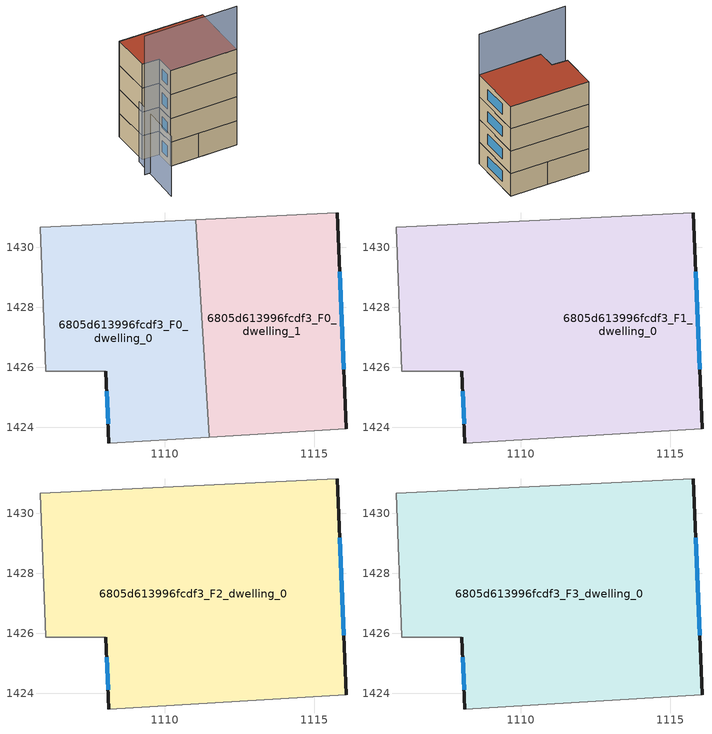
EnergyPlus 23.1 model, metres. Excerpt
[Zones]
6805d613996fcdf3_F0_dwelling_0
 floor ground (EU_floor_Construction): 1111.04,1430.92 1111.49,1423.67 1108.15,1423.46 1108.05,1425.86 1106.05,1425.86 1105.85,1430.66 z0
 wall outside (EU_wall_Construction): 1108.05,1425.86 1108.15,1423.46 z0:3
 wall adiabatic (EU_wall_Construction): 1111.04,1430.92 1105.85,1430.66 1106.05,1425.86 1108.05,1425.86 / 1108.15,1423.46 1111.49,1423.67 z0:3
 wall to 6805d613996fcdf3_F0_dwelling_1 (EU_wall_Construction): 1111.49,1423.67 1111.04,1430.92 z0:3
 window (EU_Window_Construction): 1108.07,1425.2 1108.12,1424.12 z0.83:2.17
6805d613996fcdf3_F0_dwelling_1
 floor ground (EU_floor_Construction): 1115.75,1431.16 1116.05,1423.95 1111.49,1423.67 1111.04,1430.92 z0
 wall outside (EU_wall_Construction): 1116.05,1423.95 1115.75,1431.16 z0:3
 wall adiabatic (EU_wall_Construction): 1115.75,1431.16 1111.04,1430.92 / 1111.49,1423.67 1116.05,1423.95 z0:3
 window (EU_Window_Construction): 1115.97,1425.94 1115.84,1429.18 z0.83:2.17
6805d613996fcdf3_F1_dwelling_0
 floor to 6805d613996fcdf3_F0_dwelling_0 (EU_floor_Construction): 1111.04,1430.92 1111.49,1423.67 1108.15,1423.46 1108.05,1425.86 1106.04,1425.86 1105.85,1430.66 z3
 floor to 6805d613996fcdf3_F0_dwelling_1 (EU_floor_Construction): 1115.75,1431.16 1116.05,1423.95 1111.49,1423.67 1111.04,1430.92 z3
 wall outside (EU_wall_Construction): 1116.05,1423.95 1115.75,1431.16 / 1108.05,1425.86 1108.15,1423.46 z3:6
 wall adiabatic (EU_wall_Construction): 1115.75,1431.16 1105.85,1430.66 1106.05,1425.86 1108.05,1425.86 / 1108.15,1423.46 1116.05,1423.95 z3:6
 window (EU_Window_Construction): 1115.97,1425.94 1115.84,1429.18 / 1108.07,1425.2 1108.12,1424.12 z3.83:5.17
6805d613996fcdf3_F2_dwelling_0
 floor to 6805d613996fcdf3_F1_dwelling_0 (EU_floor_Construction): 1115.75,1431.16 1116.05,1423.95 1108.15,1423.46 1108.05,1425.86 1106.04,1425.86 1105.85,1430.66 z6
 wall outside (EU_wall_Construction): 1116.05,1423.95 1115.75,1431.16 / 1108.05,1425.86 1108.15,1423.46 z6:9
 wall adiabatic (EU_wall_Construction): 1115.75,1431.16 1105.85,1430.66 1106.05,1425.86 1108.05,1425.86 / 1108.15,1423.46 1116.05,1423.95 z6:9
 window (EU_Window_Construction): 1115.97,1425.94 1115.84,1429.18 / 1108.07,1425.2 1108.12,1424.12 z6.83:8.17
6805d613996fcdf3_F3_dwelling_0
 floor to 6805d613996fcdf3_F2_dwelling_0 (EU_floor_Construction): 1115.75,1431.16 1116.05,1423.95 1108.15,1423.46 1108.05,1425.86 1106.04,1425.86 1105.85,1430.66 z9
 wall outside (EU_wall_Construction): 1116.05,1423.95 1115.75,1431.16 / 1108.05,1425.86 1108.15,1423.46 z9:12
 wall adiabatic (EU_wall_Construction): 1115.75,1431.16 1105.85,1430.66 1106.05,1425.86 1108.05,1425.86 / 1108.15,1423.46 1116.05,1423.95 z9:12
 window (EU_Window_Construction): 1115.97,1425.94 1115.84,1429.18 / 1108.07,1425.2 1108.12,1424.12 z9.83:11.17
 roof outside (EU_roof_Construction): 1116.05,1423.95 1115.75,1431.16 1105.85,1430.66 1106.05,1425.86 1108.05,1425.86 1108.15,1423.46 z12
shading: 1105.03,1423.26 1116.05,1423.95 z0:17.4; 1105.64,1425.72 1105.78,1418.55 z0:7.5
[Building]
EU S2 Campaign: North Axis=0; Terrain=City; Solar Distribution=FullExterior
[Site:Location]
Lyon-Bron: Latitude=45.75; Longitude=5; Time Zone=1; Elevation=198
[SizingPeriod:WeatherFileDays]
AnnualSizingPeriod: Begin Month=1; Begin Day of Month=1; End Month=12; End Day of Month=31; Day of Week for Start Day=Monday; Use Weather File Daylight Saving Period=No; Use Weather File Rain and Snow Indicators=No
[MATERIAL]
EU_InternalMass_Material: Roughness=MediumRough; Thickness=0.1; Conductivity=1; Density=1800; Specific Heat=900; Thermal Absorptance=0.9; Solar Absorptance=0.7; Visible Absorptance=0.7
[MATERIAL:NOMASS] Roughness=MediumRough; Thermal Absorptance=0.9; Solar Absorptance=0.7; Visible Absorptance=0.7
Name | Thermal Resistance
EU_wall_NoMass | 0.87146
EU_roof_NoMass | 0.842276
EU_floor_NoMass | 0.496999
[WINDOWMATERIAL:SIMPLEGLAZINGSYSTEM]
EU_Window_SimpleGlazing: UFactor=2.2525; Solar Heat Gain Coefficient=0.76; Visible Transmittance=0.76
[CONSTRUCTION]
EU_wall_Construction: EU_wall_NoMass
EU_roof_Construction: EU_roof_NoMass
EU_floor_Construction: EU_floor_NoMass
EU_Window_Construction: EU_Window_SimpleGlazing
EU_InternalMass_Construction: EU_InternalMass_Material
[ZONE] Type=1; Multiplier=1; Ceiling Height=autocalculate; Floor Area=autocalculate; Part of Total Floor Area=Yes
Name | Volume
6805d613996fcdf3_F0_dwelling_0 | 100.83
6805d613996fcdf3_F1_dwelling_0 | 201.67
6805d613996fcdf3_F2_dwelling_0; 6805d613996fcdf3_F3_dwelling_0 | 201.672
6805d613996fcdf3_F0_dwelling_1 | 100.847
[INTERNALMASS] Construction=EU_InternalMass_Construction
Name | Zone or ZoneList | Surface Area
6805d613996fcdf3_F0_dwelling_0_EU_InternalMass | 6805d613996fcdf3_F0_dwelling_0 | 33.6103
6805d613996fcdf3_F0_dwelling_1_EU_InternalMass | 6805d613996fcdf3_F0_dwelling_1 | 33.6152
6805d613996fcdf3_F1_dwelling_0_EU_InternalMass | 6805d613996fcdf3_F1_dwelling_0 | 67.2239
6805d613996fcdf3_F2_dwelling_0_EU_InternalMass | 6805d613996fcdf3_F2_dwelling_0 | 67.2239
6805d613996fcdf3_F3_dwelling_0_EU_InternalMass | 6805d613996fcdf3_F3_dwelling_0 | 67.2239
[OTHEREQUIPMENT] Fuel Type=Electricity; Design Level Calculation Method=Watts/Area; Power per Zone Floor Area=1; Fraction Latent=0; Fraction Radiant=0; Fraction Lost=0; Carbon Dioxide Generation Rate=0; EndUse Subcategory=EU_Step8_InternalGains
Name | Zone or ZoneList or Space or SpaceList | Schedule
EU_Step8_InternalGain_6805d613996fcdf3_F0_dwelling_0_f000 | 6805d613996fcdf3_F0_dwelling_0 | EU_Step8_GainSchedule_6805d613996fcdf3_F0_dwelling_0_f000
EU_Step8_InternalGain_6805d613996fcdf3_F0_dwelling_1_f000 | 6805d613996fcdf3_F0_dwelling_1 | EU_Step8_GainSchedule_6805d613996fcdf3_F0_dwelling_1_f000
EU_Step8_InternalGain_6805d613996fcdf3_F1_dwelling_0_f000 | 6805d613996fcdf3_F1_dwelling_0 | EU_Step8_GainSchedule_6805d613996fcdf3_F1_dwelling_0_f000
EU_Step8_InternalGain_6805d613996fcdf3_F2_dwelling_0_f000 | 6805d613996fcdf3_F2_dwelling_0 | EU_Step8_GainSchedule_6805d613996fcdf3_F2_dwelling_0_f000
EU_Step8_InternalGain_6805d613996fcdf3_F3_dwelling_0_f000 | 6805d613996fcdf3_F3_dwelling_0 | EU_Step8_GainSchedule_6805d613996fcdf3_F3_dwelling_0_f000
[ZONEVENTILATION:DESIGNFLOWRATE] Schedule=EU_AlwaysOn; Design Flow Rate Calculation Method=AirChanges/Hour; Air Changes per Hour=0.425; Ventilation Type=Natural; Fan Pressure Rise=0; Fan Total Efficiency=1; Constant Term Coefficient=1; Temperature Term Coefficient=0; Velocity Term Coefficient=0; Velocity Squared Term Coefficient=0; Minimum Indoor Temperature=-100; Maximum Indoor Temperature=100; Delta Temperature=-100; Minimum Outdoor Temperature=-100; Maximum Outdoor Temperature=100; Maximum Wind Speed=40
Name | Zone or ZoneList or Space or SpaceList
EU_ConstantAir_6805d613996fcdf3_F0_dwelling_0 | 6805d613996fcdf3_F0_dwelling_0
EU_ConstantAir_6805d613996fcdf3_F0_dwelling_1 | 6805d613996fcdf3_F0_dwelling_1
EU_ConstantAir_6805d613996fcdf3_F1_dwelling_0 | 6805d613996fcdf3_F1_dwelling_0
EU_ConstantAir_6805d613996fcdf3_F2_dwelling_0 | 6805d613996fcdf3_F2_dwelling_0
EU_ConstantAir_6805d613996fcdf3_F3_dwelling_0 | 6805d613996fcdf3_F3_dwelling_0
[HVACTEMPLATE:THERMOSTAT] Constant Heating Setpoint=20; Constant Cooling Setpoint=50
EU_HeatOnly_6805d613996fcdf3_F0_dwelling_0; EU_HeatOnly_6805d613996fcdf3_F0_dwelling_1; EU_HeatOnly_6805d613996fcdf3_F1_dwelling_0; EU_HeatOnly_6805d613996fcdf3_F2_dwelling_0; EU_HeatOnly_6805d613996fcdf3_F3_dwelling_0
[HVACTEMPLATE:ZONE:IDEALLOADSAIRSYSTEM] System Availability Schedule=EU_AlwaysOn; Maximum Heating Supply Air Temperature=50; Minimum Cooling Supply Air Temperature=13; Maximum Heating Supply Air Humidity Ratio=0.0156; Minimum Cooling Supply Air Humidity Ratio=0.0077; Heating Limit=NoLimit; Cooling Limit=NoLimit; Heating Availability Schedule=EU_AlwaysOn; Cooling Availability Schedule=EU_CoolingOff; Dehumidification Control Type=ConstantSensibleHeatRatio; Cooling Sensible Heat Ratio=0.7; Dehumidification Setpoint=60; Humidification Control Type=None; Humidification Setpoint=30; Outdoor Air Method=None; Outdoor Air Flow Rate per Person=0.00944; Outdoor Air Flow Rate per Zone Floor Area=0; Outdoor Air Flow Rate per Zone=0; Demand Controlled Ventilation Type=None; Outdoor Air Economizer Type=NoEconomizer; Heat Recovery Type=None; Sensible Heat Recovery Effectiveness=0.7; Latent Heat Recovery Effectiveness=0.65
Name | Template Thermostat
6805d613996fcdf3_F0_dwelling_0 | EU_HeatOnly_6805d613996fcdf3_F0_dwelling_0
6805d613996fcdf3_F0_dwelling_1 | EU_HeatOnly_6805d613996fcdf3_F0_dwelling_1
6805d613996fcdf3_F1_dwelling_0 | EU_HeatOnly_6805d613996fcdf3_F1_dwelling_0
6805d613996fcdf3_F2_dwelling_0 | EU_HeatOnly_6805d613996fcdf3_F2_dwelling_0
6805d613996fcdf3_F3_dwelling_0 | EU_HeatOnly_6805d613996fcdf3_F3_dwelling_0
[SIZING:ZONE] Zone Cooling Design Supply Air Temperature Input Method=SupplyAirTemperature; Zone Cooling Design Supply Air Temperature=13; Zone Heating Design Supply Air Temperature Input Method=SupplyAirTemperature; Zone Heating Design Supply Air Temperature=50; Zone Cooling Design Supply Air Humidity Ratio=0.008; Zone Heating Design Supply Air Humidity Ratio=0.008; Cooling Design Air Flow Method=DesignDay; Cooling Design Air Flow Rate=0; Cooling Minimum Air Flow per Zone Floor Area=0.000762; Cooling Minimum Air Flow=0; Cooling Minimum Air Flow Fraction=0.2; Heating Design Air Flow Method=DesignDay; Heating Design Air Flow Rate=0; Heating Maximum Air Flow per Zone Floor Area=0.002032; Heating Maximum Air Flow=0.141576; Heating Maximum Air Flow Fraction=0.3; Account for Dedicated Outdoor Air System=No; Dedicated Outdoor Air System Control Strategy=NeutralSupplyAir; Dedicated Outdoor Air Low Setpoint Temperature for Design=autosize; Dedicated Outdoor Air High Setpoint Temperature for Design=autosize; Zone Load Sizing Method=Sensible Load Only No Latent Load; Zone Latent Cooling Design Supply Air Humidity Ratio Input Method=HumidityRatioDifference; Zone Cooling Design Supply Air Humidity Ratio Difference=0.005; Zone Latent Heating Design Supply Air Humidity Ratio Input Method=HumidityRatioDifference; Zone Humidification Design Supply Air Humidity Ratio Difference=0.005
6805d613996fcdf3_F0_dwelling_0; 6805d613996fcdf3_F0_dwelling_1; 6805d613996fcdf3_F1_dwelling_0; 6805d613996fcdf3_F2_dwelling_0; 6805d613996fcdf3_F3_dwelling_0
[SCHEDULE:CONSTANT]
Name | Hourly Value
EU_AlwaysOn | 1
EU_CoolingOff | 0
[SCHEDULE:FILE] Column Number=1; Rows to Skip at Top=0; Number of Hours of Data=8760; Column Separator=Comma; Interpolate to Timestep=No; Minutes per Item=60; Adjust Schedule for Daylight Savings=Yes
Name | File
EU_Step8_GainSchedule_6805d613996fcdf3_F0_dwelling_0_f000 | ../../schedules/6805d613996fcdf3/6805d613996fcdf3_F0_dwelling_0_f000_gain.csv
EU_Step8_GainSchedule_6805d613996fcdf3_F0_dwelling_1_f000 | ../../schedules/6805d613996fcdf3/6805d613996fcdf3_F0_dwelling_1_f000_gain.csv
EU_Step8_GainSchedule_6805d613996fcdf3_F1_dwelling_0_f000 | ../../schedules/6805d613996fcdf3/6805d613996fcdf3_F1_dwelling_0_f000_gain.csv
EU_Step8_GainSchedule_6805d613996fcdf3_F2_dwelling_0_f000 | ../../schedules/6805d613996fcdf3/6805d613996fcdf3_F2_dwelling_0_f000_gain.csv
EU_Step8_GainSchedule_6805d613996fcdf3_F3_dwelling_0_f000 | ../../schedules/6805d613996fcdf3/6805d613996fcdf3_F3_dwelling_0_f000_gain.csv
